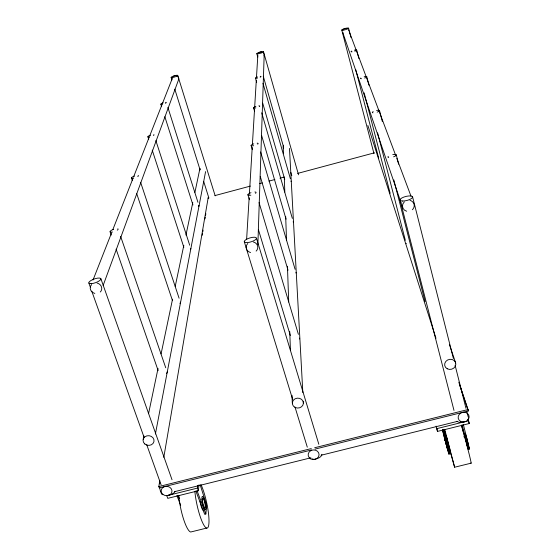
<?xml version="1.0" encoding="UTF-8"?>
<svg xmlns="http://www.w3.org/2000/svg" width="560" height="560" viewBox="0 0 560 560"><rect width="100%" height="100%" fill="white"/><g stroke="black" fill="none" stroke-linecap="round" stroke-linejoin="round"><path stroke-width="0.84" d="M257.866 244.615L264.173 55.048M246.61 239.533L249.151 197.778M249.368 194.299L252.224 147.322M252.385 144.711L254.555 109.046M254.66 107.31L256.298 80.339M256.459 77.728L257.838 55.111M195.825 490.945L204.68 514.29L205.856 514.003L206.682 505.337L200.165 484.827M197.722 485.534L197.435 488.103L166.796 495.712L169.463 495.054A5.418 4.697 5.3 0 0 169.876 487.368A5.418 4.697 5.3 0 0 161.413 489.468A5.418 4.697 5.3 0 0 166.796 495.712L167.734 498.351L198.352 490.756L199.01 484.848M311.696 449.946L159.278 487.9L158.802 486.577L159.831 480.55M163.8 457.31L208.229 197.393L208.488 198.205M202.188 235.284L202.482 233.555M202.776 231.833L203.063 230.111M204.967 218.897L205.261 217.175M205.555 215.453L205.849 213.724M155.4 434.007L205.59 171.605M143.171 439.341L143.892 435.925M148.547 413.707L158.039 368.41M161.084 353.878L172.543 299.18M175.224 286.363L183.82 245.343M185.969 235.088L192.773 202.608M194.922 192.353L199.941 168.427A3.08 2.94 12.9 0 0 199.99 169.953M103.131 285.488L178.367 80.269M93.03 279.986L111.538 232.925M112.812 229.677L132.916 178.563M133.553 176.946L149.191 137.186M149.828 135.562L161.952 104.734M162.589 103.11L172.48 77.959M214.977 195.58L250.411 186.081M259.693 183.589L262.227 182.91M268.975 181.104L274.876 179.515M279.937 178.157L284.158 177.03M297.654 173.411L374.43 152.824M158.802 486.577L311.283 448.588M314.671 447.741L467.999 409.542L468.349 410.935L315.084 449.099M174.412 491.708L310.884 457.793M321.055 455.266L457.52 421.351M468.587 420.756L436.793 428.652L437.521 431.396L469.287 423.514L468.055 419.146M442.4 430.017L448.882 454.111L450.093 453.81L443.751 429.408M467.026 445.333L468.279 449.33L469.497 449.029L463.358 424.536M206.682 528.08L190.729 532A24.906 5.278 77.9 0 1 178.808 495.439M448.938 447.006L454.622 467.222L471.163 463.162M448.945 449.631L445.396 436.268L445.473 436.688M468.44 418.425L468.419 417.788M178.094 495.348L179.34 498.554M176.918 495.635L180.663 505.267M197.008 490.651L205.856 514.003M349.195 31.507L395.612 155.176M396.844 158.452L410.984 196.126M88.837 282.982L90.307 287.084M91.777 291.193L144.095 437.353M146.741 444.738L161.147 484.974M100.884 278.705L172.025 479.752M197.435 488.103L198.352 490.756M110.096 231.784L111.244 235.088M116.102 249.13L158.137 370.594M120.645 236.432L165.739 367.766M401.212 203.21L342.72 32.396A3.213 3.157 -44.7 0 0 343.028 33.159M401.779 204.862L402.626 207.333M449.47 344.778L455.7 362.985M458.815 382.2L467.999 409.542M459.459 384.447L468.349 410.935M131.495 178.01L132.321 180.495M136.752 193.753L172.48 300.629M140.602 182.28L179.095 298.228M467.957 419.489L469.287 423.514M147.889 136.808L148.701 139.3M152.215 150.101L183.841 247.296M155.855 140.581L189.707 245.217M367.878 125.489L435.988 338.31M467.978 444.234L469.497 449.029M160.853 104.223L161.651 106.722M164.836 116.711L192.948 204.96M467.453 441.994L467.663 442.652M467.817 443.464L468.342 444.892L467.145 440.097M167.881 107.415L197.939 202.3M171.136 77.497L171.92 79.989M174.783 89.138L200.046 169.785M203.686 181.426L208.894 198.058M177.695 75.348L215.194 195.86M244.237 241.528L292.684 399.518M294.994 407.043L307.3 447.167M449.673 448.924L449.855 449.456L446.271 436.051L446.873 438.557M256.494 238.287A6.377 2.051 -17 0 1 247.233 242.599A6.377 2.051 -17 0 1 247.373 238.868A6.377 2.051 -17 0 1 256.494 238.287L318.836 444.29M250.999 192.696A4.235 1.211 -16.7 0 0 247.912 194.733L249.417 199.724M258.454 229.719L290.332 335.517M259.042 202.559L298.403 334.341M447.139 447.72L447.265 448.098L446.81 446.292M447.594 449.435L447.769 449.967L446.523 445.193M253.771 143.843A3.668 0.91 -16.4 0 0 251.104 145.481L252.343 149.667M260.274 176.456L288.029 270.235M260.617 151.949L295.092 269.29M255.885 106.463A3.234 0.707 -16.3 0 0 253.54 107.814L254.52 111.167M261.611 135.443L286.062 219.17M261.709 112.819L292.341 218.407M257.558 76.937A2.898 0.567 -16.2 0 0 255.465 78.085L256.676 82.271M262.724 103.194L284.739 179.375M465.549 434.105L466.473 437.591M256.802 53.655L257.761 56.994M263.27 76.223L283.64 147.287M290.829 172.368L291.788 175.714M262.962 83.251L290.395 178.759M263.522 51.786A3.493 0.616 -16.1 0 1 258.461 53.746A3.493 0.616 -16.1 0 1 258.503 52.626A3.493 0.616 -16.1 0 1 263.522 51.786L298.529 174.804M448.952 449.792L450.093 453.81M466.69 439.53L467.005 440.664M463.946 436.156L464.261 437.297M449.057 446.74L449.414 448.007M466.683 411.061L468.202 416.829M445.221 440.335L444.668 438.41L445.123 440.223M446.705 446.145L446.957 447.062M447.335 448.525L446.404 445.032M444.745 429.541L454.622 467.222M436.107 426.132L437.521 431.396M445.522 441.448L444.192 436.569L445.41 441.315M466.466 437.367L466.949 439.138M448.637 445.207L447.867 442.33M445.354 440.755L445.858 442.687M446.068 443.8L446.565 445.718M447.272 440.783L448.525 445.48M445.816 442.47L446.292 444.241M445.641 442.26L446.11 444.01M446.201 443.968L446.74 445.949M445.2 440.573L445.732 442.533M466.823 438.865L467.397 440.846M447.265 440.062L447.713 441.749M446.852 439.222L444.255 429.345M443.821 430.563L445.368 436.478M355.649 69.356L378.371 156.912M341.768 30.051L373.968 153.587M442.526 429.709L448.882 454.111M461.608 425.25L463.575 432.866M354.417 50.183A2.926 0.567 -15.2 0 1 356.699 50.127L358.876 58.548M377.594 132.825L405.328 240.31M348.572 28.168L350.98 37.485M364.161 92.841L390.159 193.277M376.565 110.46A3.717 0.917 -14.8 0 1 379.526 110.572L382.347 121.583M400.064 200.123L453.992 410.431M393.827 179.914L425.061 301.581M364.182 76.755A3.276 0.714 -15.1 0 1 366.765 76.769L368.935 85.211M392.777 154.588A4.291 1.225 -14.5 0 1 396.263 154.882L398.622 164.185M412.573 196.812L453.376 358.421M455.084 365.19L465.976 408.345M462.133 424.844L468.279 449.33M467.425 441.196L467.782 442.708M463.722 433.083L463.456 431.774L467.061 444.766M289.478 148.421L302.827 392.567M303.303 401.289L303.401 403.032A5.551 4.97 -2.4 0 1 295.092 407.428A5.551 4.97 -2.4 0 1 295.064 398.818A5.551 4.97 -2.4 0 1 303.401 403.032M283.213 146.741L283.458 153.72M284.291 177.268L284.816 192.094M285.684 216.517L286.517 240.065M287.448 266.231L288.715 301.994M289.765 331.646L290.416 349.965M292.026 395.318L292.299 403.165M175.287 491.295A5.985 2.912 -21.9 0 1 168.014 495.306M167.16 371.896A4.053 1.617 -19.9 0 1 166.509 373.352M117.817 228.774A4.235 1.176 -18.7 0 1 117.292 230.16M112.539 232.015A4.235 1.176 -18.7 0 1 110.103 231.462A4.235 1.176 -18.7 0 1 113.589 229.327M180.201 302.127A3.521 1.232 -18.7 0 1 179.935 303.499M138.152 175.497A3.661 0.889 -17.9 0 1 137.753 176.54M133.658 178.087A3.661 0.889 -17.9 0 1 131.481 177.772A3.661 0.889 -17.9 0 1 134.449 176.071M173.271 76.503A3.178 3.08 30.8 0 1 177.065 75.964M177.737 76.454A3.178 3.08 30.8 0 1 178.668 79.45M97.125 283.094A5.81 5.299 15.8 0 1 101.451 286.825A5.81 5.299 15.8 0 1 100.289 291.998M94.822 293.44A5.81 5.299 15.8 0 1 91.644 284.543M198.38 205.422A2.8 0.784 -17.5 0 1 198.604 206.36M165.697 102.326A2.884 0.56 -17.1 0 1 165.34 103.25M162.617 104.153A2.884 0.56 -17.1 0 1 160.825 104.083A2.884 0.56 -17.1 0 1 163.114 102.886M190.778 248.542A3.115 0.973 -18 0 1 190.673 249.095M153.748 134.652A3.227 0.693 -17.4 0 1 153.433 135.464M149.835 136.794A3.227 0.693 -17.4 0 1 147.868 136.626A3.227 0.693 -17.4 0 1 150.451 135.219M464.891 421.568A6.048 3.059 -12.6 0 1 457.03 421.274M396.263 154.882A4.291 1.225 -14.5 0 1 393.596 156.821M388.724 157.528A4.291 1.225 -14.5 0 1 388.318 156.373M406.196 243.698A3.57 1.274 -14.1 0 1 406.217 243.355M379.526 110.572A3.717 0.917 -14.8 0 1 377.174 112.126M372.988 112.819A3.717 0.917 -14.8 0 1 373.191 111.615M348.579 29.918A3.213 3.157 -44.7 0 1 348.887 30.688M343.567 29.309A3.213 3.157 -44.7 0 1 346.654 28.455M410.011 200.403A5.915 5.551 -18.6 0 1 414.057 204.316A5.915 5.551 -18.6 0 1 412.377 209.727M406.672 211.232A5.915 5.551 -18.6 0 1 404.292 201.915M378.749 157.927A2.835 0.805 -14.7 0 1 378.623 157.528M356.699 50.127A2.926 0.567 -15.2 0 1 354.802 51.219M352.023 51.835A2.926 0.567 -15.2 0 1 351.75 51.072M366.765 76.769A3.276 0.714 -15.1 0 1 364.658 78.057M361.543 78.715A3.276 0.714 -15.1 0 1 360.752 78.043M201.089 484.862A24.934 4.949 77.7 0 1 208.915 518.154A24.934 4.949 77.7 0 1 203.301 524.111A24.934 4.949 77.7 0 1 194.887 491.449M203.546 510.188A6.874 1.365 77.7 0 1 201.775 508.046A6.874 1.365 77.7 0 1 200.116 501.431M461.391 425.306A25.375 0.609 74.9 0 1 468.65 452.137A25.375 0.609 74.9 0 1 470.939 462.945M321.881 454.335A5.964 3.017 -17.5 0 1 314.839 459.123M313.425 459.158A5.964 3.017 -17.5 0 1 312.193 458.962M299.488 338.1A4.046 1.659 -16.8 0 1 299.537 338.982M254.905 191.968A4.235 1.211 -16.7 0 1 255.479 193.333M250.859 195.16A4.235 1.211 -16.7 0 1 247.912 194.733M295.939 272.342A3.528 1.26 -16.4 0 1 295.974 273.007M257.152 143.171A3.668 0.91 -16.4 0 1 257.663 144.172M253.666 145.698A3.668 0.91 -16.4 0 1 251.104 145.481M258.727 52.878A3.171 3.143 16.3 0 1 261.779 52.031M263.725 53.48A3.171 3.143 16.3 0 1 264.075 55.867M253.372 241.997A5.824 5.467 2.4 0 1 257.558 245.819A5.824 5.467 2.4 0 1 256.137 251.111M250.551 252.588A5.824 5.467 2.4 0 1 247.765 243.481M291.018 181.09A2.807 0.798 -16.1 0 1 291.039 181.51M260.239 76.349A2.898 0.567 -16.2 0 1 260.197 77.196M257.495 78.092A2.898 0.567 -16.2 0 1 255.465 78.085M293.202 221.529A3.129 0.994 -16.2 0 1 293.23 222.054M258.874 105.84A3.234 0.707 -16.3 0 1 259.329 106.596M255.808 107.905A3.234 0.707 -16.3 0 1 253.54 107.814M283.64 148.232A3.087 2.982 -2.8 0 1 283.612 145.243M208.159 198.555A3.346 0.455 74.9 0 1 208.376 198.457M162.855 494.375A6.02 1.379 77.9 0 1 161.217 493.157A6.02 1.379 77.9 0 1 159.642 487.529M159.502 483.812A6.02 1.379 77.9 0 1 160.013 482.888M91.105 283.675A6.398 1.974 -19.5 0 0 100.863 279.251A6.398 1.974 -19.5 0 0 92.631 279.622A6.398 1.974 -19.5 0 0 91.105 283.675M144.837 444.003A5.509 4.844 7.2 0 0 153.923 441.721A5.509 4.844 7.2 0 0 146.888 435.855A5.509 4.844 7.2 0 0 144.837 444.003M172.529 77.504A3.479 0.609 -16.9 0 0 177.744 75.502A3.479 0.609 -16.9 0 0 172.991 76.272A3.479 0.609 -16.9 0 0 172.529 77.504M460.67 421.414A5.544 4.879 -13 0 0 469.14 417.074A5.544 4.879 -13 0 0 461.09 412.909A5.544 4.879 -13 0 0 460.67 421.414M402.423 201.04A6.475 2.079 -14.2 0 0 412.552 197.379A6.475 2.079 -14.2 0 0 403.991 197.015A6.475 2.079 -14.2 0 0 402.423 201.04M447.237 368.781A5.635 5.04 -13.9 0 0 455.833 364.294A5.635 5.04 -13.9 0 0 447.629 359.989A5.635 5.04 -13.9 0 0 447.237 368.781M342.923 30.191A3.528 0.623 -15.4 0 0 348.509 28.35A3.528 0.623 -15.4 0 0 344.078 28.791A3.528 0.623 -15.4 0 0 342.923 30.191M201.922 499.415A6.874 1.351 77.7 0 0 205.177 509.831A6.874 1.351 77.7 0 0 204.456 500.094A6.874 1.351 77.7 0 0 201.922 499.415M202.461 500.43A4.97 0.98 77.7 0 0 204.813 507.955A4.97 0.98 77.7 0 0 204.295 500.934A4.97 0.98 77.7 0 0 202.461 500.43M310.877 458.92A5.46 4.802 -3.2 0 0 319.074 454.664A5.46 4.802 -3.2 0 0 310.898 450.59A5.46 4.802 -3.2 0 0 310.877 458.92"/></g></svg>
